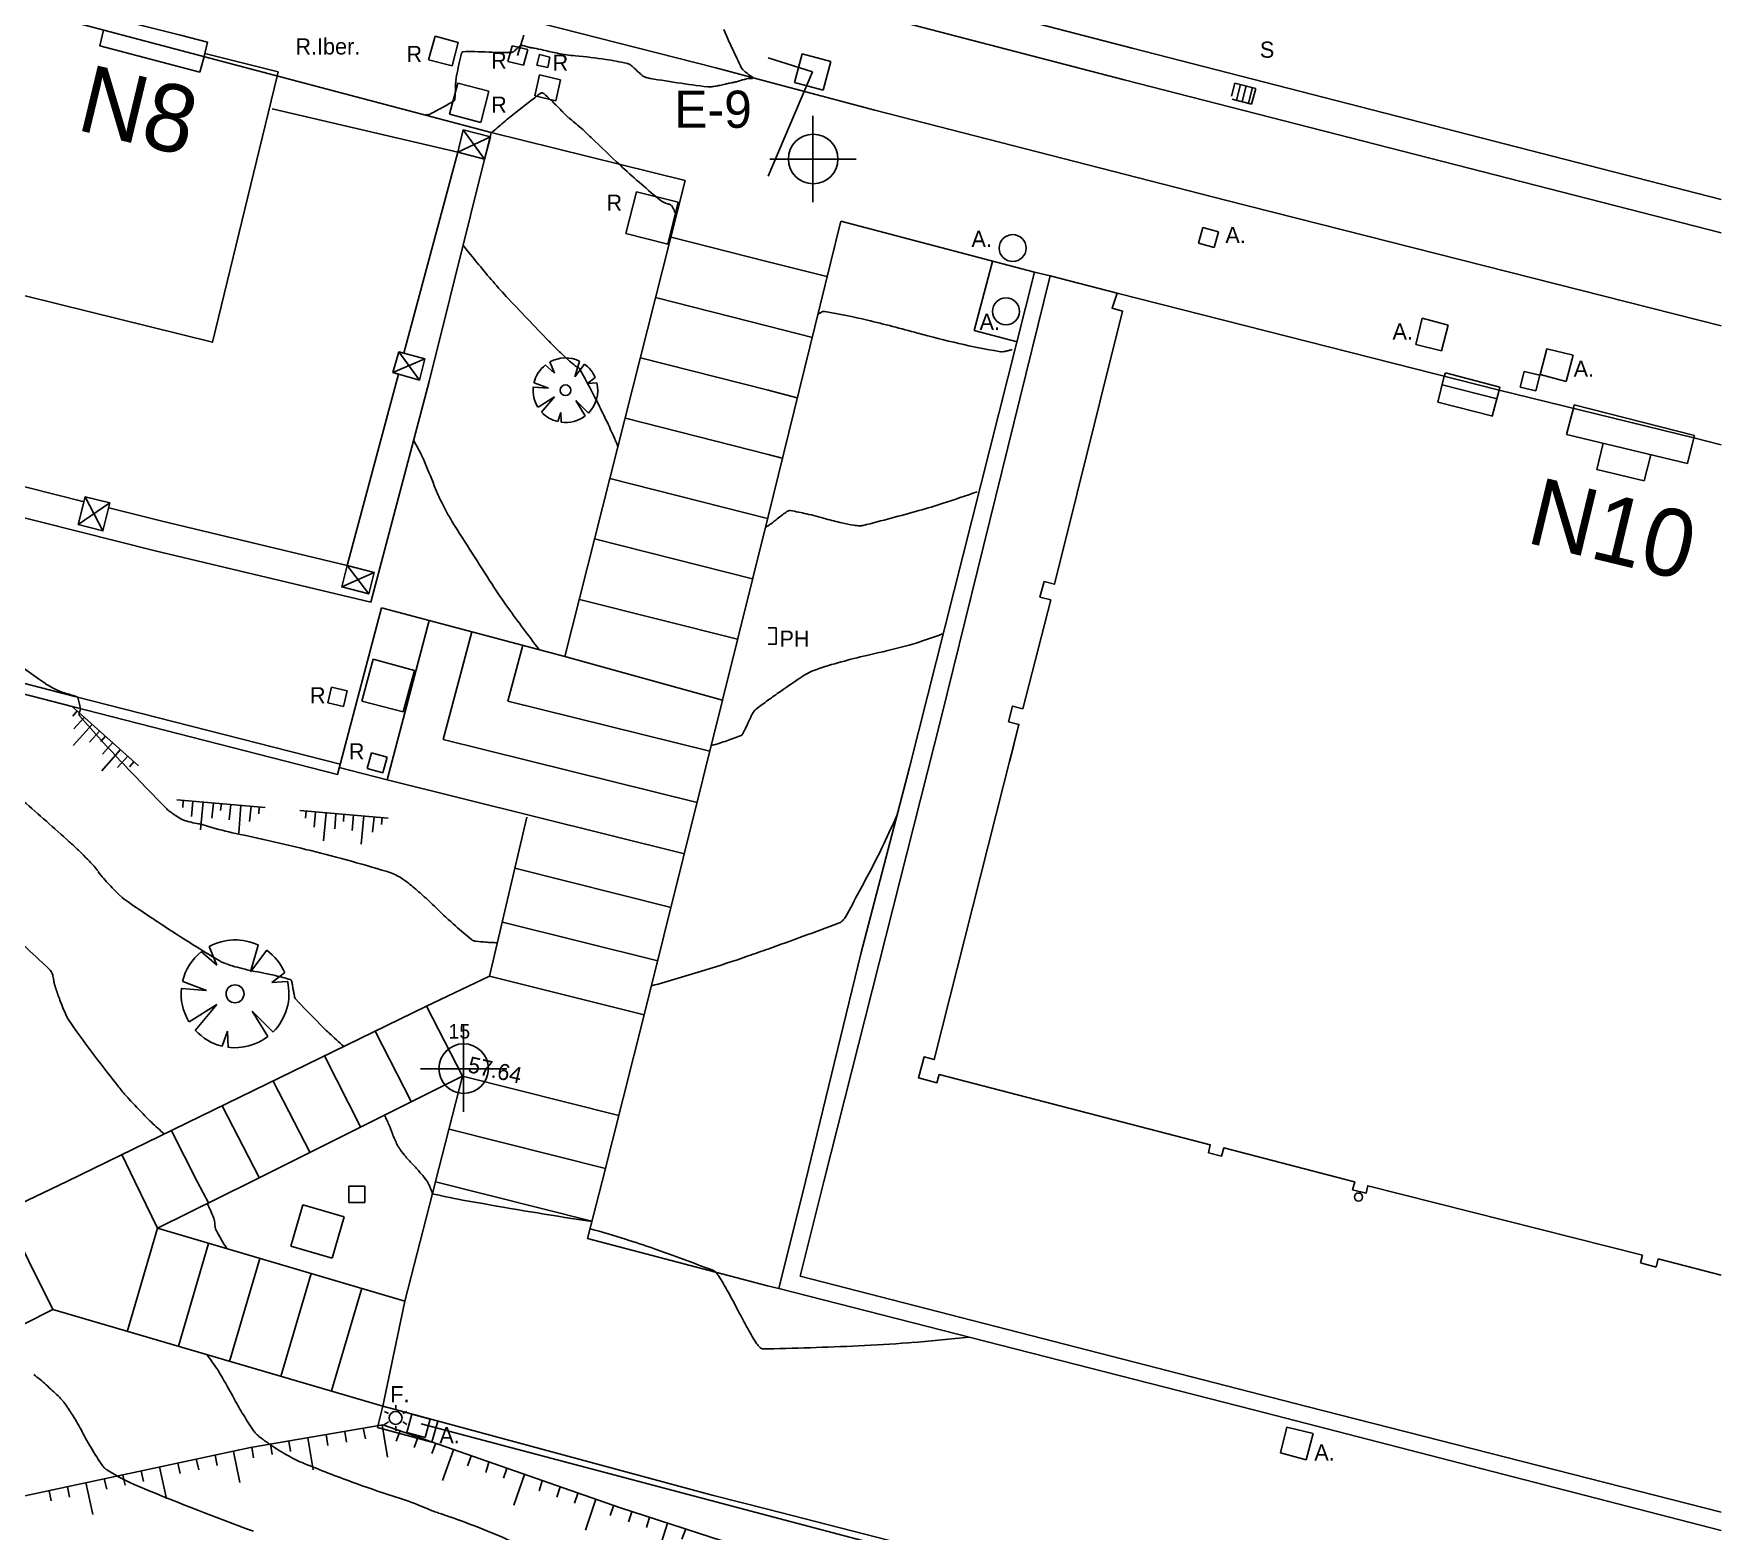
# Model space of a CAD drawing. Extents: x 0 to 560514, y 0 to 4788038.
# Drawn here: x 560386.31 to 560417.61, y 4787768.39 to 4787796.18 of the extents above; entities that cross this region are included whole.
import ezdxf

# ---------------------------------------------------------------- set-up
doc = ezdxf.new("R2010")
doc.units = 0
doc.layers.add('Nivel 7', color=7, linetype='Continuous')

msp = doc.modelspace()

# ---------------------------------------------------------------- linework, layer by layer
at = {"layer": 'Nivel 7'}
for p, q in [((560399.93, 4787797.66), (560406.68, 4787795.91)), ((560399.93, 4787797.04), (560406.53, 4787795.32)), ((560389.03, 4787796.15), (560387.67, 4787796.49)), ((560394.97, 4787796.56), (560398.96, 4787795.54)), ((560387.6, 4787796.24), (560387.53, 4787795.95)), ((560389.53, 4787796.02), (560389.03, 4787796.15)), ((560389.47, 4787795.75), (560389.53, 4787796.02)), ((560393.75, 4787796.13), (560393.63, 4787795.69)), ((560394.18, 4787796.01), (560393.75, 4787796.13)), ((560394.07, 4787795.58), (560394.18, 4787796.01)), ((560395.28, 4787795.77), (560395.4, 4787796.15)), ((560387.53, 4787795.95), (560389.39, 4787795.46)), ((560389.47, 4787795.75), (560389.39, 4787795.46)), ((560390.84, 4787795.47), (560389.48, 4787795.81)), ((560393.63, 4787795.69), (560394.07, 4787795.58)), ((560395.18, 4787795.95), (560395.1, 4787795.66)), ((560395.1, 4787795.66), (560395.39, 4787795.59)), ((560395.47, 4787795.88), (560395.18, 4787795.95)), ((560395.39, 4787795.59), (560395.47, 4787795.88)), ((560395.69, 4787795.79), (560395.64, 4787795.59)), ((560395.88, 4787795.74), (560395.69, 4787795.79)), ((560395.84, 4787795.55), (560395.88, 4787795.74)), ((560399.93, 4787795.73), (560400.75, 4787795.47)), ((560400.56, 4787795.8), (560400.42, 4787795.27)), ((560401.09, 4787795.66), (560400.56, 4787795.8)), ((560400.95, 4787795.13), (560401.09, 4787795.66)), ((560406.68, 4787795.91), (560417.608, 4787793.101)), ((560390.84, 4787795.47), (560390.82, 4787795.39)), ((560395.69, 4787795.41), (560395.6, 4787795.02)), ((560395.64, 4787795.59), (560395.84, 4787795.55)), ((560396.08, 4787795.32), (560395.69, 4787795.41)), ((560398.96, 4787795.54), (560399.93, 4787795.28)), ((560400.75, 4787795.47), (560399.93, 4787793.53)), ((560394.17, 4787795.26), (560394.02, 4787794.68)), ((560394.75, 4787795.11), (560394.17, 4787795.26)), ((560394.6, 4787794.53), (560394.75, 4787795.11)), ((560395.6, 4787795.02), (560395.99, 4787794.93)), ((560395.99, 4787794.93), (560396.08, 4787795.32)), ((560399.93, 4787795.28), (560401.91, 4787794.76)), ((560400.42, 4787795.27), (560400.95, 4787795.13)), ((560406.53, 4787795.32), (560417.608, 4787792.481)), ((560408.522, 4787795.018), (560408.585, 4787795.26)), ((560408.585, 4787795.26), (560408.972, 4787795.161)), ((560408.617, 4787794.943), (560408.691, 4787795.233)), ((560408.723, 4787794.915), (560408.798, 4787795.206)), ((560408.839, 4787794.885), (560408.914, 4787795.176)), ((560408.972, 4787795.161), (560408.897, 4787794.871)), ((560401.91, 4787794.76), (560408.41, 4787793.09)), ((560408.897, 4787794.871), (560408.539, 4787794.963)), ((560394.02, 4787794.68), (560394.6, 4787794.53)), ((560394.78, 4787794.26), (560394.27, 4787794.39)), ((560400.76, 4787793.05), (560400.76, 4787794.65)), ((560394.79, 4787794.34), (560398.39, 4787793.45)), ((560399.96, 4787793.85), (560401.56, 4787793.85)), ((560398.39, 4787793.45), (560396.16, 4787784.62)), ((560397.49, 4787793.24), (560397.29, 4787792.47)), ((560398.26, 4787793.05), (560397.49, 4787793.24)), ((560398.07, 4787792.27), (560398.26, 4787793.05)), ((560408.41, 4787793.09), (560417.608, 4787790.754)), ((560399.93, 4787787.22), (560401.28, 4787792.7)), ((560401.28, 4787792.7), (560404.87, 4787791.75)), ((560407.99, 4787792.58), (560407.91, 4787792.29)), ((560408.28, 4787792.5), (560407.99, 4787792.58)), ((560397.29, 4787792.47), (560398.07, 4787792.27)), ((560399.93, 4787791.94), (560398.13, 4787792.4)), ((560407.91, 4787792.29), (560408.2, 4787792.21)), ((560408.2, 4787792.21), (560408.28, 4787792.5)), ((560401.02, 4787791.67), (560399.93, 4787791.94)), ((560403.75, 4787790.67), (560404.09, 4787791.95)), ((560404.87, 4787791.75), (560402.55, 4787782.56)), ((560403.14, 4787783.48), (560405.16, 4787791.68)), ((560405.16, 4787791.68), (560404.87, 4787791.75)), ((560405.16, 4787791.68), (560406.4, 4787791.36)), ((560399.93, 4787790.75), (560397.84, 4787791.28)), ((560400.75, 4787790.54), (560399.93, 4787790.75)), ((560404.55, 4787790.46), (560403.75, 4787790.67)), ((560412.06, 4787790.9), (560411.94, 4787790.41)), ((560412.54, 4787790.77), (560412.06, 4787790.9)), ((560412.42, 4787790.29), (560412.54, 4787790.77)), ((560411.94, 4787790.41), (560412.42, 4787790.29)), ((560414.37, 4787790.33), (560414.25, 4787789.85)), ((560414.86, 4787790.21), (560414.37, 4787790.33)), ((560393.08, 4787790.27), (560393.56, 4787790.14)), ((560395.798, 4787790.028), (560395.966, 4787789.878)), ((560395.966, 4787789.878), (560395.882, 4787790.088)), ((560396.428, 4787790.1), (560396.344, 4787789.806)), ((560396.344, 4787789.806), (560396.524, 4787790.046)), ((560399.93, 4787789.56), (560397.56, 4787790.16)), ((560414.73, 4787789.72), (560414.86, 4787790.21)), ((560393.07, 4787789.86), (560392.12, 4787786.31)), ((560395.852, 4787789.596), (560395.588, 4787789.698)), ((560396.722, 4787789.794), (560396.578, 4787789.686)), ((560396.578, 4787789.686), (560396.752, 4787789.698)), ((560412.35, 4787789.34), (560412.47, 4787789.82)), ((560412.47, 4787789.82), (560412.49, 4787789.88)), ((560412.49, 4787789.88), (560413.5, 4787789.62)), ((560413.95, 4787789.91), (560413.88, 4787789.62)), ((560414.24, 4787789.84), (560413.95, 4787789.91)), ((560414.17, 4787789.55), (560414.24, 4787789.84)), ((560414.25, 4787789.85), (560414.73, 4787789.72)), ((560395.576, 4787789.62), (560395.852, 4787789.596)), ((560395.966, 4787789.44), (560395.66, 4787789.248)), ((560395.726, 4787789.152), (560395.966, 4787789.44)), ((560400.47, 4787789.42), (560399.93, 4787789.56)), ((560413.45, 4787789.4), (560412.43, 4787789.66)), ((560413.36, 4787789.08), (560413.49, 4787789.56)), ((560413.5, 4787789.62), (560413.49, 4787789.56)), ((560413.88, 4787789.62), (560414.17, 4787789.55)), ((560396.086, 4787789.146), (560396.026, 4787788.978)), ((560396.092, 4787788.966), (560396.086, 4787789.146)), ((560396.362, 4787789.368), (560396.536, 4787789.086)), ((560396.596, 4787789.134), (560396.362, 4787789.368)), ((560413.37, 4787789.08), (560412.35, 4787789.34)), ((560414.74, 4787788.74), (560414.87, 4787789.23)), ((560414.87, 4787789.23), (560414.88, 4787789.29)), ((560414.88, 4787789.29), (560417.11, 4787788.72)), ((560399.93, 4787788.37), (560397.28, 4787789.04)), ((560415.3, 4787788.09), (560415.42, 4787788.58)), ((560416.98, 4787788.2), (560417.1, 4787788.68)), ((560417.11, 4787788.72), (560417.1, 4787788.68)), ((560387.24, 4787787.49), (560384, 4787788.31)), ((560399.93, 4787788.37), (560400.19, 4787788.3)), ((560416.18, 4787787.88), (560416.3, 4787788.36)), ((560399.92, 4787787.18), (560396.99, 4787787.92)), ((560416.18, 4787787.88), (560415.3, 4787788.09)), ((560399.93, 4787787.22), (560399.08, 4787783.81)), ((560399.64, 4787786.06), (560396.71, 4787786.8)), ((560392.12, 4787786.31), (560392.62, 4787786.18)), ((560399.36, 4787784.94), (560396.43, 4787785.68)), ((560391.94, 4787782.43), (560392.76, 4787785.52)), ((560396.16, 4787784.62), (560392.76, 4787785.52)), ((560392.86, 4787782.33), (560393.64, 4787785.29)), ((560393.9, 4787783.08), (560394.43, 4787785.08)), ((560400.08, 4787785.15), (560399.93, 4787785.15)), ((560400.08, 4787784.85), (560400.08, 4787785.15)), ((560395.1, 4787783.79), (560395.38, 4787784.83)), ((560399.93, 4787784.85), (560400.08, 4787784.85)), ((560392.6, 4787784.57), (560392.39, 4787783.79)), ((560393.37, 4787784.36), (560392.6, 4787784.57)), ((560399.08, 4787783.81), (560396.16, 4787784.62)), ((560393.16, 4787783.59), (560393.37, 4787784.36)), ((560391.83, 4787784.05), (560391.76, 4787783.76)), ((560391.76, 4787783.76), (560392.05, 4787783.69)), ((560392.12, 4787783.98), (560391.83, 4787784.05)), ((560392.05, 4787783.69), (560392.12, 4787783.98)), ((560392.39, 4787783.79), (560393.16, 4787783.59)), ((560398.85, 4787782.86), (560395.1, 4787783.79)), ((560399.08, 4787783.81), (560397.63, 4787777.97)), ((560387.02, 4787783.69), (560388.25, 4787782.59)), ((560387.11, 4787783.61), (560387.03, 4787783.51)), ((560387.24, 4787783.49), (560387.05, 4787783.28)), ((560400.96, 4787774.88), (560403.14, 4787783.48)), ((560387.39, 4787783.36), (560387.04, 4787782.97)), ((560387.34, 4787783.03), (560387.53, 4787783.24)), ((560387.64, 4787783.14), (560387.55, 4787783.04)), ((560404.58, 4787783.36), (560404.41, 4787782.68)), ((560387.91, 4787782.89), (560387.57, 4787782.5)), ((560387.77, 4787783.02), (560387.58, 4787782.81)), ((560392.57, 4787782.83), (560392.49, 4787782.54)), ((560392.86, 4787782.75), (560392.57, 4787782.83)), ((560398.61, 4787781.91), (560393.9, 4787783.08)), ((560387.86, 4787782.56), (560388.05, 4787782.77)), ((560388.17, 4787782.67), (560388.08, 4787782.57)), ((560392.86, 4787782.33), (560391.97, 4787782.56)), ((560392.49, 4787782.54), (560392.78, 4787782.46)), ((560392.78, 4787782.46), (560392.86, 4787782.75)), ((560402.55, 4787782.56), (560401.65, 4787779.1)), ((560392.86, 4787782.33), (560398.38, 4787780.96)), ((560388.96, 4787781.96), (560390.6, 4787781.82)), ((560389.08, 4787781.95), (560389.07, 4787781.82)), ((560389.26, 4787781.93), (560389.23, 4787781.65)), ((560389.45, 4787781.92), (560389.4, 4787781.4)), ((560389.61, 4787781.62), (560389.64, 4787781.9)), ((560389.79, 4787781.89), (560389.77, 4787781.76)), ((560389.96, 4787781.87), (560389.93, 4787781.59)), ((560390.15, 4787781.86), (560390.11, 4787781.34)), ((560390.31, 4787781.56), (560390.34, 4787781.84)), ((560390.49, 4787781.83), (560390.48, 4787781.7)), ((560391.24, 4787781.76), (560392.88, 4787781.62)), ((560391.36, 4787781.75), (560391.35, 4787781.62)), ((560391.53, 4787781.74), (560391.51, 4787781.45)), ((560391.73, 4787781.72), (560391.68, 4787781.2)), ((560391.89, 4787781.42), (560391.91, 4787781.7)), ((560392.06, 4787781.69), (560392.05, 4787781.56)), ((560392.24, 4787781.68), (560392.21, 4787781.39)), ((560392.43, 4787781.66), (560392.38, 4787781.14)), ((560392.59, 4787781.36), (560392.62, 4787781.64)), ((560392.77, 4787781.63), (560392.76, 4787781.5)), ((560395.45, 4787781.64), (560394.76, 4787778.69)), ((560395.23, 4787780.69), (560398.13, 4787779.96)), ((560395, 4787779.69), (560397.88, 4787778.97)), ((560389.42, 4787779.14), (560389.7, 4787778.89)), ((560389.7, 4787778.89), (560389.56, 4787779.24)), ((560390.47, 4787779.26), (560390.33, 4787778.77)), ((560390.33, 4787778.77), (560390.63, 4787779.17)), ((560401.65, 4787779.1), (560400.62, 4787774.88)), ((560390.96, 4787778.75), (560390.72, 4787778.57)), ((560389.05, 4787778.46), (560389.51, 4787778.42)), ((560389.51, 4787778.42), (560389.07, 4787778.59)), ((560390.72, 4787778.57), (560391.01, 4787778.59)), ((560394.76, 4787778.69), (560393.59, 4787778.13)), ((560394.76, 4787778.69), (560397.63, 4787777.97)), ((560393.59, 4787778.13), (560386.92, 4787774.88)), ((560389.7, 4787778.16), (560389.19, 4787777.84)), ((560389.3, 4787777.68), (560389.7, 4787778.16)), ((560393.59, 4787778.13), (560394.26, 4787776.83)), ((560390.36, 4787778.04), (560390.65, 4787777.57)), ((560390.75, 4787777.65), (560390.36, 4787778.04)), ((560397.63, 4787777.97), (560396.85, 4787774.88)), ((560389.9, 4787777.67), (560389.8, 4787777.39)), ((560389.91, 4787777.37), (560389.9, 4787777.67)), ((560392.64, 4787777.67), (560393.31, 4787776.36)), ((560394.28, 4787776.17), (560394.28, 4787777.77)), ((560391.7, 4787777.21), (560392.37, 4787775.89)), ((560393.48, 4787776.97), (560395.08, 4787776.97)), ((560402.97, 4787777.15), (560402.97, 4787777.15)), ((560394.26, 4787776.83), (560390.35, 4787774.88)), ((560390.75, 4787776.74), (560391.43, 4787775.42)), ((560393.76, 4787774.88), (560394.26, 4787776.83)), ((560394.26, 4787776.83), (560397.16, 4787776.1)), ((560389.8, 4787776.28), (560390.49, 4787774.95)), ((560388.86, 4787775.82), (560389.34, 4787774.88)), ((560394.01, 4787775.85), (560396.91, 4787775.12)), ((560388.18, 4787774.88), (560387.94, 4787775.38)), ((560386.92, 4787774.88), (560385.76, 4787774.32)), ((560388.6, 4787774.01), (560388.18, 4787774.88)), ((560390.35, 4787774.88), (560388.6, 4787774.01)), ((560389.34, 4787774.88), (560389.55, 4787774.48)), ((560392.45, 4787774.79), (560392.15, 4787774.79)), ((560392.15, 4787774.79), (560392.15, 4787774.49)), ((560392.45, 4787774.49), (560392.45, 4787774.79)), ((560393.19, 4787772.66), (560393.76, 4787774.87)), ((560393.76, 4787774.87), (560393.76, 4787774.88)), ((560393.76, 4787774.87), (560396.66, 4787774.14)), ((560396.85, 4787774.88), (560396.58, 4787773.82)), ((560400.62, 4787774.88), (560400.13, 4787772.89)), ((560400.52, 4787773.12), (560400.96, 4787774.88)), ((560391.299, 4787774.446), (560391.074, 4787773.679)), ((560392.066, 4787774.221), (560391.299, 4787774.446)), ((560392.15, 4787774.49), (560392.45, 4787774.49)), ((560386.66, 4787772.5), (560385.76, 4787774.32)), ((560391.841, 4787773.454), (560392.066, 4787774.221)), ((560388.6, 4787774.01), (560388.04, 4787772.09)), ((560388.6, 4787774.01), (560393.19, 4787772.66)), ((560396.58, 4787773.82), (560399.92, 4787772.94)), ((560389.55, 4787773.73), (560388.99, 4787771.82)), ((560390.5, 4787773.45), (560389.94, 4787771.54)), ((560391.074, 4787773.679), (560391.841, 4787773.454)), ((560416.11, 4787773.37), (560416.15, 4787773.51)), ((560416.4, 4787773.29), (560416.44, 4787773.44)), ((560416.44, 4787773.44), (560417.608, 4787773.141)), ((560391.45, 4787773.17), (560390.89, 4787771.26)), ((560409.92, 4787770.7), (560400.52, 4787773.12)), ((560416.11, 4787773.37), (560416.4, 4787773.29)), ((560392.39, 4787772.9), (560391.83, 4787770.99)), ((560399.92, 4787772.94), (560400.13, 4787772.89)), ((560400.13, 4787772.89), (560408.93, 4787770.64)), ((560386.66, 4787772.5), (560375.03, 4787766.67)), ((560386.66, 4787772.5), (560392.78, 4787770.71)), ((560393.19, 4787772.66), (560392.78, 4787770.71)), ((560392.68, 4787770.31), (560392.78, 4787770.71)), ((560392.78, 4787770.71), (560398.89, 4787769.06)), ((560392.89, 4787770.57), (560392.81, 4787770.61)), ((560393.02, 4787770.73), (560393.02, 4787770.64)), ((560393.15, 4787770.57), (560393.23, 4787770.61)), ((560408.93, 4787770.64), (560417.608, 4787768.401)), ((560417.608, 4787768.743), (560409.92, 4787770.7)), ((560390.33, 4787769.94), (560392.78, 4787770.36)), ((560392.42, 4787770.3), (560392.46, 4787770.1)), ((560393.69, 4787770.04), (560392.68, 4787770.31)), ((560392.77, 4787770.36), (560392.87, 4787769.76)), ((560392.78, 4787770.36), (560397.17, 4787768.83)), ((560392.89, 4787770.42), (560392.81, 4787770.37)), ((560393.02, 4787770.34), (560393.02, 4787770.25)), ((560393.15, 4787770.42), (560393.23, 4787770.37)), ((560393.32, 4787770.56), (560393.23, 4787770.22)), ((560393.66, 4787770.47), (560393.32, 4787770.56)), ((560393.49, 4787770.38), (560399.92, 4787768.68)), ((560393.57, 4787770.13), (560393.66, 4787770.47)), ((560393.69, 4787770.04), (560393.8, 4787770.43)), ((560409.55, 4787770.32), (560409.43, 4787769.84)), ((560410.04, 4787770.2), (560409.55, 4787770.32)), ((560390.7, 4787770.01), (560390.73, 4787769.81)), ((560391.04, 4787770.06), (560391.07, 4787769.87)), ((560391.39, 4787770.12), (560391.49, 4787769.53)), ((560391.73, 4787770.18), (560391.76, 4787769.98)), ((560392.08, 4787770.24), (560392.11, 4787770.04)), ((560393.1, 4787770.24), (560393.03, 4787770.06)), ((560393.23, 4787770.22), (560393.57, 4787770.13)), ((560393.43, 4787770.13), (560393.36, 4787769.94)), ((560393.76, 4787770.01), (560393.69, 4787769.83)), ((560409.91, 4787769.71), (560410.04, 4787770.2)), ((560385.24, 4787768.85), (560390.33, 4787769.94)), ((560389.32, 4787769.73), (560389.37, 4787769.53)), ((560389.67, 4787769.8), (560389.71, 4787769.61)), ((560390.01, 4787769.87), (560390.13, 4787769.29)), ((560390.35, 4787769.95), (560390.38, 4787769.75)), ((560394.09, 4787769.9), (560393.89, 4787769.33)), ((560394.42, 4787769.78), (560394.35, 4787769.6)), ((560394.75, 4787769.67), (560394.69, 4787769.48)), ((560409.43, 4787769.84), (560409.91, 4787769.71)), ((560387.61, 4787769.36), (560387.66, 4787769.17)), ((560387.96, 4787769.43), (560388, 4787769.24)), ((560388.3, 4787769.51), (560388.34, 4787769.31)), ((560388.64, 4787769.58), (560388.77, 4787768.99)), ((560388.98, 4787769.65), (560389.02, 4787769.46)), ((560395.08, 4787769.55), (560395.02, 4787769.37)), ((560395.41, 4787769.44), (560395.21, 4787768.87)), ((560386.59, 4787769.14), (560386.63, 4787768.95)), ((560386.93, 4787769.21), (560386.97, 4787769.02)), ((560387.27, 4787769.29), (560387.4, 4787768.7)), ((560395.74, 4787769.32), (560395.68, 4787769.14)), ((560396.07, 4787769.21), (560396.01, 4787769.02)), ((560396.4, 4787769.09), (560396.34, 4787768.91)), ((560398.89, 4787769.06), (560399.92, 4787768.8)), ((560396.73, 4787768.98), (560396.54, 4787768.41)), ((560397.06, 4787768.86), (560397, 4787768.68)), ((560397.17, 4787768.83), (560399.82, 4787767.97)), ((560397.4, 4787768.75), (560397.34, 4787768.56)), ((560397.73, 4787768.65), (560397.67, 4787768.46)), ((560398.06, 4787768.54), (560397.88, 4787767.97)), ((560398.4, 4787768.43), (560398.33, 4787768.24)), ((560399.92, 4787768.68), (560411.95, 4787765.51))]:
    msp.add_line(p, q, dxfattribs=at)
msp.add_lwpolyline([(560394.79, 4787794.34), (560393.64, 4787789.72), (560392.56, 4787785.63), (560388.56, 4787786.58), (560377.25, 4787789.43), (560365.1, 4787792.46), (560351.6, 4787795.9), (560339.97, 4787798.88), (560342.25, 4787807.69), (560349.45, 4787805.98), (560355.94, 4787804.33), (560355.92, 4787804.23), (560366.93, 4787801.54), (560372.01, 4787800.24), (560373.41, 4787799.89), (560376.93, 4787798.93), (560384.35, 4787797.11)], close=True, dxfattribs=at)
for points in [[(560384.35, 4787797.11), (560384.19, 4787796.47), (560384.53, 4787796.39), (560383.64, 4787792.8), (560383.15, 4787792.92), (560382.99, 4787792.29), (560383.78, 4787792.09), (560383.4, 4787790.55), (560385.25, 4787790.09), (560385.59, 4787791.45), (560389.62, 4787790.45), (560390.82, 4787795.39)], [(560391.94, 4787782.43), (560387.02, 4787783.69), (560373.87, 4787787.09), (560365.43, 4787789.28), (560349.29, 4787793.25), (560339.52, 4787795.71)], [(560391.99, 4787782.62), (560387.07, 4787783.88), (560373.92, 4787787.29), (560365.48, 4787789.47), (560349.33, 4787793.45), (560339.55, 4787795.91)], [(560390.73, 4787794.78), (560394.17, 4787793.98), (560393.17, 4787790.25)], [(560394.17, 4787793.98), (560394.27, 4787794.39), (560394.67, 4787793.85), (560394.78, 4787794.26), (560394.17, 4787793.98), (560394.67, 4787793.85)], [(560417.608, 4787788.546), (560417.1, 4787788.68), (560413.49, 4787789.56), (560406.4, 4787791.36), (560406.31, 4787791.08), (560406.5, 4787791.03), (560405.24, 4787785.96), (560405.05, 4787786.01), (560404.97, 4787785.72), (560405.17, 4787785.67), (560404.65, 4787783.65), (560404.46, 4787783.7), (560404.39, 4787783.41), (560404.58, 4787783.36), (560404.58, 4787783.36), (560403.01, 4787777.14), (560402.82, 4787777.19), (560402.72, 4787776.8), (560403.06, 4787776.71), (560403.1, 4787776.86), (560408.13, 4787775.56), (560408.1, 4787775.41), (560408.34, 4787775.35), (560408.38, 4787775.5), (560410.78, 4787774.88)], [(560392.97, 4787789.89), (560393.08, 4787790.27), (560393.46, 4787789.75), (560393.56, 4787790.14), (560392.97, 4787789.89), (560393.46, 4787789.75)], [(560416.98, 4787788.2), (560416.98, 4787788.2), (560414.74, 4787788.74)], [(560387.26, 4787787.58), (560387.13, 4787787.07), (560387.72, 4787787.47), (560387.59, 4787786.95), (560387.13, 4787787.07)], [(560387.59, 4787786.95), (560387.26, 4787787.58), (560387.72, 4787787.47)], [(560392.12, 4787786.31), (560388.69, 4787787.13), (560387.7, 4787787.38)], [(560392.02, 4787785.91), (560392.12, 4787786.31), (560392.52, 4787785.78), (560392.62, 4787786.18), (560392.02, 4787785.91), (560392.52, 4787785.78)], [(560410.78, 4787774.88), (560410.81, 4787774.87), (560410.77, 4787774.72), (560411.02, 4787774.66), (560411.05, 4787774.8), (560416.15, 4787773.51)], [(560399.92, 4787768.8), (560410.22, 4787766.15), (560417.608, 4787764.296)]]:
    msp.add_lwpolyline(points, dxfattribs=at)
for centre, radius in [((560400.764, 4787793.851), 0.46), ((560404.466, 4787792.197), 0.25), ((560404.34, 4787791.023), 0.25), ((560396.17, 4787789.56), 0.1), ((560390.04, 4787778.36), 0.167), ((560394.281, 4787776.973), 0.46), ((560410.879, 4787774.589), 0.075)]:
    msp.add_circle(centre, radius, dxfattribs=at)
for centre, radius, start, end in [((560395.695, 4787795.489), 0.589, 127.584, 131.5006), ((560395.349, 4787795.939), 0.0215, 106.9591, 127.5836), ((560395.348, 4787795.943), 0.017, 80.1412, 106.9581), ((560395.216, 4787795.187), 0.784, 76.2267, 80.1433), ((560407.377, 4787799.689), 8.954, 202.5458, 205.0154), ((560397.946, 4787794.836), 3.832, 165.2402, 168.4202), ((560394.285, 4787795.8), 0.0463, 136.0033, 165.2414), ((560394.272, 4787795.813), 0.0284, 92.6737, 136.0024), ((560394.412, 4787792.806), 3.039, 88.5838, 92.6734), ((560394.257, 4787786.521), 9.326, 86.9806, 88.5838), ((560395.073, 4787801.982), 6.157, 266.9808, 268.9538), ((560395.019, 4787799.068), 3.242, 268.9536, 272.6722), ((560395.168, 4787795.882), 0.0536, 272.6737, 301.9193), ((560395.095, 4787795.999), 0.192, 301.9181, 307.5839), ((560394.941, 4787796.2), 0.445, 307.582, 311.3007), ((560394.406, 4787796.808), 1.254, 311.3028, 313.3776), ((560396.322, 4787794.781), 1.535, 131.5016, 133.3774), ((560394.992, 4787794.273), 1.726, 73.4735, 76.2267), ((560395.596, 4787796.307), 0.396, 253.4735, 259.2221), ((560395.685, 4787796.774), 0.871, 259.2236, 260.6445), ((560395.064, 4787793.008), 2.946, 79.8694, 80.642), ((560395.036, 4787792.848), 3.108, 76.5074, 79.8702), ((560397.341, 4787802.455), 6.771, 256.5074, 258.7854), ((560396.628, 4787798.859), 3.106, 258.7853, 264.9511), ((560395.558, 4787786.753), 9.048, 81.3397, 84.9511), ((560395.949, 4787789.322), 6.449, 77.8665, 81.3397), ((560421.032, 4787806.06), 24.022, 205.0154, 205.981), ((560395.807, 4787795.122), 1.681, 171.3431, 173.0739), ((560394.581, 4787795.308), 0.441, 168.6738, 171.3413), ((560441.339, 4787785.944), 48.127, 168.4201, 168.6754), ((560397.27, 4787795.465), 0.165, 56.0399, 77.8664), ((560397.049, 4787795.136), 0.562, 51.9991, 56.0399), ((560396.926, 4787794.98), 0.761, 48.5262, 51.9992), ((560396.211, 4787794.171), 1.84, 45.8845, 48.5257), ((560398.831, 4787796.872), 1.923, 225.8854, 228.4696), ((560398.064, 4787796.007), 0.767, 228.4679, 231.9971), ((560397.908, 4787795.806), 0.512, 231.9982, 236.3159), ((560397.697, 4787795.49), 0.132, 236.3164, 259.559), ((560400.489, 4787810.643), 15.54, 259.5585, 261.6852), ((560400.356, 4787792.146), 3.297, 104.5323, 107.2483), ((560399.504, 4787795.57), 0.0744, 205.9802, 223.3927), ((560399.644, 4787795.702), 0.267, 223.3958, 228.4306), ((560402.812, 4787799.274), 5.041, 228.4285, 229.5861), ((560399.588, 4787795.111), 0.234, 81.1355, 104.5323), ((560399.833, 4787795.775), 0.446, 229.586, 242.8686), ((560399.626, 4787795.358), 0.0162, 261.1353, 1.8104), ((560399.619, 4787795.357), 0.0231, 1.8094, 62.8672), ((560392.834, 4787795.115), 1.292, 353.0729, 357.0403), ((560390.816, 4787795.219), 3.313, 357.0406, 359.5466), ((560394.973, 4787795.187), 0.845, 174.5817, 179.546), ((560396.336, 4787795.057), 2.213, 173.074, 174.5825), ((560407.589, 4787779.151), 19.863, 126.7007, 128.3957), ((560395.731, 4787795.059), 0.0221, 74.1123, 126.7022), ((560395.716, 4787795.005), 0.0783, 50.0268, 74.1095), ((560394.057, 4787793.026), 2.66, 45.9268, 50.0282), ((560401.867, 4787820.068), 25.065, 261.6851, 262.9935), ((560398.84, 4787795.44), 0.252, 262.9935, 276.0814), ((560398.729, 4787796.477), 1.295, 276.0815, 279.5204), ((560398.662, 4787796.877), 1.7, 279.5204, 282.5218), ((560397.91, 4787800.263), 5.169, 282.5221, 283.6767), ((560399.575, 4787793.422), 1.872, 101.7571, 103.676), ((560399.483, 4787793.862), 1.423, 99.554, 101.7571), ((560398.958, 4787796.982), 1.741, 279.5545, 281.5456), ((560399.157, 4787796.009), 0.748, 281.5453, 287.2478), ((560388.113, 4787805.37), 12.039, 297.3305, 298.5865), ((560390.593, 4787800.818), 6.855, 298.5864, 300.7656), ((560394.085, 4787794.952), 0.0286, 300.7656, 335.0227), ((560394.054, 4787794.967), 0.0629, 335.0225, 353.0724), ((560401.393, 4787786.97), 9.887, 128.3956, 130.1358), ((560390.56, 4787789.414), 7.688, 43.6315, 45.9267), ((560397.226, 4787795.769), 1.523, 223.6315, 228.7904), ((560393.688, 4787794.605), 0.126, 151.734, 153.4508), ((560393.672, 4787794.613), 0.108, 149.8605, 151.7175), ((560393.789, 4787794.546), 0.242, 148.2942, 149.8725), ((560393.584, 4787794.672), 0.00197, 130.7328, 148.3128), ((560393.584, 4787794.672), 0.00149, 90.1798, 130.7246), ((560393.584, 4787794.528), 0.146, 86.1467, 90.162), ((560393.567, 4787794.27), 0.404, 84.5685, 86.1542), ((560393.631, 4787794.92), 0.248, 264.0657, 266.6469), ((560393.62, 4787794.724), 0.0522, 266.649, 270.1657), ((560393.619, 4787794.996), 0.325, 270.1629, 271.5723), ((560393.627, 4787794.701), 0.0291, 271.576, 297.3317), ((560401.568, 4787786.762), 10.159, 130.1358, 131.8526), ((560397.893, 4787796.531), 2.535, 228.7901, 230.9836), ((560393.629, 4787791.268), 4.238, 49.2878, 50.9839), ((560392.992, 4787790.528), 5.215, 45.495, 49.2874), ((560413.672, 4787811.568), 24.286, 225.4952, 227.2523), ((560409.792, 4787807.371), 18.57, 227.2523, 230.1311), ((560398.237, 4787793.536), 0.545, 230.1311, 246.9898), ((560398.9, 4787795.097), 2.241, 246.9891, 247.607), ((560398.081, 4787793.108), 0.0899, 247.6077, 250.6928), ((560398.208, 4787793.471), 0.474, 250.6934, 253.7333), ((560397.847, 4787792.236), 0.812, 71.4104, 73.7335), ((560398.003, 4787792.7), 0.322, 67.6072, 71.4081), ((560398.11, 4787792.959), 0.0419, 57.0642, 67.6118), ((560398.128, 4787792.987), 0.00963, 28.356, 57.0601), ((560394.273, 4787790.906), 4.39, 27.0264, 28.3568), ((560397.021, 4787792.308), 1.305, 24.9226, 27.0273), ((560396.429, 4787792.033), 1.958, 23.2033, 24.9216), ((560415.365, 4787808.986), 26.927, 218.4579, 220.1747), ((560400.405, 4787796.355), 7.347, 220.1747, 223.4617), ((560717.101, 4788096.487), 443.668, 223.46174, 223.6098), ((560401.309, 4787790.383), 0.739, 127.4043, 129.1211), ((560401.18, 4787790.552), 0.527, 125.3686, 127.4027), ((560401.339, 4787790.329), 0.801, 123.9687, 125.3697), ((560401.422, 4787790.206), 0.948, 122.6818, 123.9689), ((560400.966, 4787790.916), 0.105, 80.4845, 122.6806), ((560399.013, 4787779.266), 11.917, 76.6189, 80.4851), ((560395.674, 4787765.23), 26.345, 74.528, 76.619), ((560397.53, 4787792.059), 2.303, 223.6099, 225.6654), ((560406.777, 4787801.523), 15.535, 225.6654, 226.1922), ((560407.428, 4787807.693), 17.714, 254.528, 257.078), ((560406.337, 4787802.94), 12.838, 257.0781, 260.4841), ((560396.17, 4787789.56), 0.6, 128.3767, 166.9416), ((560396.17, 4787789.56), 0.6, 64.3641, 118.7275), ((560411.653, 4787806.606), 22.579, 226.192, 226.6291), ((560399.686, 4787793.939), 5.153, 226.6292, 229.6274), ((560396.447, 4787790.129), 0.153, 229.6272, 247.1109), ((560396.17, 4787789.56), 0.6, 22.8429, 54.0203), ((560404.263, 4787790.563), 0.289, 260.4841, 283.351), ((560403.995, 4787791.69), 1.447, 283.3518, 284.52), ((560403.856, 4787792.227), 2.001, 284.5183, 285.5116), ((560404.225, 4787790.899), 0.623, 285.5133, 287.9551), ((560404.029, 4787791.502), 1.258, 287.9534, 289.6717), ((560396.639, 4787790.585), 0.647, 247.1161, 247.6128), ((560396.399, 4787790.002), 0.0165, 247.6165, 250.7316), ((560396.43, 4787790.09), 0.11, 250.7233, 254.109), ((560396.347, 4787789.806), 0.185, 71.4072, 73.4198), ((560396.403, 4787789.973), 0.00938, 67.5976, 71.3982), ((560396.086, 4787789.203), 0.842, 67.2036, 67.6045), ((560396.396, 4787789.942), 0.0415, 28.3582, 67.2089), ((560366.459, 4787773.783), 34.061, 27.0267, 28.3571), ((560396.17, 4787789.56), 0.6, 315.0062, 13.5251), ((560396.17, 4787789.56), 0.6, 174.0733, 211.3117), ((560396.17, 4787789.56), 0.6, 222.5192, 256.1039), ((560396.17, 4787789.56), 0.6, 262.5205, 307.4838), ((560387.887, 4787784.714), 10.005, 24.922, 27.0268), ((560383.348, 4787782.605), 15.01, 23.2035, 24.9219), ((560384.531, 4787783.74), 10.088, 27.3926, 28.9936), ((560392.133, 4787787.679), 1.526, 23.2744, 27.3922), ((560380.575, 4787782.707), 14.108, 21.1042, 23.2747), ((560396.601, 4787788.892), 3.071, 201.104, 205.7574), ((560399.405, 4787790.246), 6.185, 205.7575, 207.3915), ((560396.327, 4787808.598), 22.217, 287.9542, 289.6726), ((560402.113, 4787791.648), 9.234, 207.3915, 208.7288), ((560395.459, 4787788.001), 1.646, 208.7288, 212.3459), ((560402.617, 4787784.051), 4.012, 127.1373, 128.8983), ((560401.102, 4787786.051), 1.503, 123.281, 127.1373), ((560400.366, 4787787.173), 0.161, 111.4883, 123.2802), ((560400.333, 4787787.257), 0.071, 80.4851, 111.4891), ((560399.604, 4787782.91), 4.478, 76.6287, 80.485), ((560398.308, 4787777.457), 10.084, 74.5221, 76.6287), ((560386.189, 4787846.909), 61.834, 284.51909, 285.51237), ((560399.783, 4787797.93), 11.003, 285.5124, 287.9543), ((560638.572, 4787941.964), 289.411, 212.3459, 212.61863), ((560398.06, 4787789.947), 3.45, 301.6787, 303.2798), ((560398.06, 4787789.947), 3.45, 301.6789, 302.7703), ((560399.667, 4787787.498), 0.522, 303.2798, 307.3976), ((560396.628, 4787791.474), 5.526, 307.3976, 308.8982), ((560402.827, 4787793.776), 6.85, 254.522, 257.078), ((560402.152, 4787790.835), 3.832, 257.0782, 260.4843), ((560401.668, 4787787.948), 0.905, 260.4838, 267.4964), ((560401.638, 4787787.256), 0.212, 267.4972, 284.5196), ((560402.777, 4787791.059), 9.461, 212.6187, 215.7812), ((560437.798, 4787858.414), 90.272, 233.7757, 235.39165), ((560421.095, 4787804.26), 32.04, 215.781, 217.4994), ((560397.375, 4787800.723), 16.718, 288.6425, 290.2436), ((560396.197, 4787809.331), 25.309, 282.6919, 284.5247), ((560401.911, 4787787.278), 2.528, 284.5246, 288.6423), ((560401.142, 4787783.405), 1.023, 108.6413, 117.5985), ((560403.893, 4787775.25), 9.63, 105.7244, 108.6415), ((560403.789, 4787775.619), 9.246, 102.692, 105.7244), ((560387.263, 4787785.182), 1.297, 235.3916, 248.9044), ((560412.285, 4787766.646), 21.149, 123.6329, 124.9897), ((560401.164, 4787783.364), 1.07, 117.5984, 123.6327), ((560389.421, 4787790.776), 7.292, 248.9049, 249.46), ((560386.96, 4787784.207), 0.278, 249.4579, 252.3026), ((560387.234, 4787785.065), 1.178, 252.304, 255.546), ((560386.246, 4787781.234), 2.778, 73.4349, 75.5463), ((560386.734, 4787782.875), 1.066, 69.461, 73.4353), ((560387.1, 4787783.852), 0.0234, 42.3614, 69.4597), ((560387.103, 4787783.854), 0.0196, 16.3852, 42.3629), ((560384.441, 4787783.071), 2.794, 14.2292, 16.3846), ((560382.47, 4787782.572), 4.827, 12.9493, 14.229), ((560408.877, 4787771.516), 15.205, 126.0589, 127.0682), ((560408.877, 4787771.514), 15.207, 124.9895, 126.0587), ((560387.216, 4787783.555), 0.0673, 165.6881, 220.8744), ((560387.981, 4787783.36), 0.857, 164.6311, 165.6853), ((560387.212, 4787783.571), 0.0595, 160.6372, 164.6383), ((560387.816, 4787783.359), 0.699, 158.8204, 160.6327), ((560386.745, 4787783.774), 0.449, 338.8184, 341.0806), ((560405.663, 4787799.52), 24.464, 220.8741, 223.6574), ((560386.986, 4787783.691), 0.195, 341.0846, 344.6366), ((560387.094, 4787783.662), 0.0825, 344.6312, 350.0849), ((560387.16, 4787783.65), 0.0153, 350.0877, 12.949), ((560401.821, 4787782.403), 2.469, 153.7638, 156.3896), ((560400.742, 4787782.935), 1.267, 150.3861, 153.7634), ((560400.128, 4787783.284), 0.56, 145.3057, 150.387), ((560399.832, 4787783.489), 0.199, 127.067, 145.3041), ((560395.14, 4787794.544), 12.171, 289.2874, 290.6265), ((560399.416, 4787783.185), 0.0345, 290.6277, 315.9803), ((560399.366, 4787783.233), 0.104, 315.98, 330.3882), ((560398.168, 4787783.914), 1.482, 330.387, 334.1963), ((560396.314, 4787784.81), 3.541, 334.1972, 336.3899), ((560397.41, 4787788.256), 5.488, 285.4729, 287.1913), ((560397.942, 4787786.537), 3.689, 287.1916, 289.2876), ((560462.299, 4787853.561), 102.746, 223.6574, 224.30919), ((560301.853, 4787685.879), 127.777, 48.23301, 48.74339), ((560389.085, 4787782.092), 0.432, 224.3095, 234.379), ((560391.19, 4787785.03), 4.046, 234.3786, 235.5291), ((560390.218, 4787783.615), 2.33, 235.5296, 237.0459), ((560390.743, 4787784.424), 3.294, 237.0451, 238.964), ((560389.195, 4787781.851), 0.291, 238.9643, 245.4269), ((560389.175, 4787781.808), 0.244, 245.427, 253.2059), ((560389.626, 4787783.301), 1.803, 253.2062, 256.0649), ((560383.775, 4787789.864), 20.271, 334.5099, 336.2267), ((560389.618, 4787783.27), 1.771, 256.0647, 260.6306), ((560389.169, 4787780.552), 0.983, 74.5028, 80.6308), ((560389.113, 4787780.348), 1.196, 72.5803, 74.5019), ((560391.004, 4787786.377), 5.124, 252.5815, 253.5097), ((560391.42, 4787787.782), 6.589, 253.5091, 258.0221), ((560381.08, 4787739.04), 43.238, 76.2609, 78.0222), ((560383.425, 4787777.218), 5.315, 45.7304, 48.233), ((560377.384, 4787771.021), 13.97, 44.9965, 45.7303), ((560384.098, 4787751.387), 30.527, 73.3201, 76.2608), ((560389.641, 4787787.068), 13.773, 332.4271, 334.5099), ((560383.632, 4787777.268), 5.134, 43.7859, 44.9965), ((560385.706, 4787779.256), 2.262, 37.3123, 43.7859), ((560390.316, 4787782.769), 3.535, 217.3123, 222.4903), ((560392.568, 4787779.654), 1.018, 57.168, 73.3201), ((560363.668, 4787800.631), 43.074, 331.0747, 332.4271), ((560390.217, 4787782.679), 3.4, 222.4906, 224.9975), ((560392.145, 4787778.999), 1.799, 51.7487, 57.1681), ((560390.26, 4787776.608), 4.843, 48.4466, 51.7485), ((560389.893, 4787782.355), 2.942, 224.9974, 227.6924), ((560388.817, 4787781.172), 1.343, 227.6927, 235.5309), ((560409.781, 4787811.71), 38.385, 235.5308, 236.9959), ((560387.829, 4787773.865), 8.509, 45.6248, 48.4468), ((560370.853, 4787762.366), 22.77, 46.2917, 49.5675), ((560401.578, 4787787.917), 11.151, 225.6247, 228.0897), ((560401.159, 4787779.87), 0.214, 290.6269, 316.25), ((560401.053, 4787779.971), 0.36, 316.2499, 331.0747), ((560404.369, 4787803.378), 28.449, 236.996, 238.966), ((560398.225, 4787784.182), 6.132, 228.0897, 231.7476), ((560394.517, 4787779.478), 0.142, 231.7469, 255.9825), ((560374.607, 4787850.409), 75.584, 289.57055, 290.62662), ((560390.04, 4787778.36), 1, 128.3767, 166.9416), ((560390.04, 4787778.36), 1, 64.3641, 118.7275), ((560390.04, 4787778.36), 1, 22.8429, 54.0203), ((560394.53, 4787779.533), 0.199, 255.9852, 263.9732), ((560395.443, 4787788.173), 8.886, 263.9711, 265.1649), ((560394.893, 4787781.673), 2.363, 265.1656, 267.4069), ((560394.968, 4787783.328), 4.02, 267.4063, 269.1247), ((560391.866, 4787801.06), 23.304, 287.1915, 289.2759), ((560374.613, 4787850.393), 75.567, 289.27569, 289.57043), ((560386.406, 4787778.637), 0.262, 15.3683, 46.2915), ((560390.235, 4787779.886), 1.033, 238.966, 249.319), ((560390.563, 4787780.755), 1.962, 249.3188, 253.2068), ((560391.044, 4787782.349), 3.627, 253.207, 256.0661), ((560391.227, 4787783.087), 4.387, 256.0662, 259.2516), ((560388.381, 4787768.095), 10.873, 77.2282, 79.2514), ((560388.62, 4787811.552), 34.287, 285.4731, 287.1915), ((560385.264, 4787778.323), 1.446, 13.9736, 15.3684), ((560386.464, 4787778.621), 0.21, 10.314, 13.9739), ((560385.548, 4787778.454), 1.141, 7.2682, 10.3134), ((560387.094, 4787778.652), 0.418, 187.2684, 192.2998), ((560387.289, 4787778.694), 0.617, 192.2999, 193.9729), ((560388.422, 4787778.976), 1.785, 193.9724, 194.956), ((560387.452, 4787778.717), 0.781, 194.9558, 199.1074), ((560398.96, 4787782.704), 12.96, 199.108, 200.1272), ((560390.04, 4787778.36), 1, 174.0733, 211.3117), ((560390.04, 4787778.36), 1, 315.0062, 13.5251), ((560389.869, 4787774.659), 4.142, 73.206, 77.2283), ((560391.057, 4787778.595), 0.031, 25.3128, 73.2048), ((560390.984, 4787778.561), 0.111, 14.1019, 25.3145), ((560390.255, 4787778.378), 0.863, 10.0786, 14.1006), ((560388.188, 4787778.01), 2.962, 8.3122, 10.0796), ((560392.992, 4787778.712), 1.892, 188.3114, 190.5227), ((560390.252, 4787779.512), 3.685, 200.1273, 202.5433), ((560391.839, 4787778.498), 0.719, 190.5239, 194.103), ((560391.619, 4787778.443), 0.493, 194.1011, 198.4234), ((560391.213, 4787778.307), 0.065, 198.4259, 223.3362), ((560413.876, 4787799.69), 31.223, 223.335, 224.4626), ((560389.306, 4787779.12), 2.661, 202.543, 205.3861), ((560387.971, 4787778.486), 1.184, 205.3863, 214.7778), ((560401.651, 4787787.986), 17.838, 214.7778, 217.1944), ((560396.44, 4787782.579), 6.794, 224.4628, 226.7704), ((560390.04, 4787778.36), 1, 222.5192, 256.1039), ((560390.04, 4787778.36), 1, 262.5205, 307.4838), ((560400.193, 4787786.571), 12.273, 226.7702, 228.487), ((560419.988, 4787801.902), 40.858, 217.1944, 218.2128), ((560390.831, 4787778.947), 3.749, 218.2129, 221.5757), ((560389.69, 4787777.935), 2.224, 221.5756, 223.3334), ((560451.29, 4787836.052), 86.913, 223.3335, 223.61471), ((560390.664, 4787778.288), 3.174, 223.6145, 226.7686), ((560395.812, 4787783.765), 10.691, 226.7687, 228.4871), ((560389.089, 4787774.123), 4.218, 26.472, 28.0731), ((560392.293, 4787775.719), 0.638, 22.3532, 26.471), ((560387.127, 4787773.594), 6.224, 20.4074, 22.3541), ((560394.723, 4787776.42), 1.881, 200.4075, 203.9492), ((560395.205, 4787776.634), 2.408, 203.9496, 206.4712), ((560393.694, 4787775.882), 0.72, 206.4708, 211.0813), ((560393.591, 4787775.82), 0.599, 211.0817, 217.1294), ((560395.86, 4787777.538), 3.446, 217.129, 219.6499), ((560395.28, 4787777.057), 2.693, 219.6501, 224.1727), ((560391.327, 4787773.217), 2.818, 39.7522, 44.1728), ((560390.673, 4787772.672), 3.67, 37.1304, 39.7526), ((560393.368, 4787774.713), 0.29, 35.0817, 37.1278), ((560393.368, 4787774.713), 0.29, 27.7896, 35.085), ((560392.995, 4787774.517), 0.711, 25.5247, 27.788), ((560393.159, 4787774.595), 0.53, 22.9041, 25.5256), ((560393.049, 4787774.548), 0.648, 19.3608, 22.9035), ((560395.251, 4787775.322), 1.685, 199.361, 201.5579), ((560394.069, 4787774.855), 0.415, 201.5586, 205.525), ((560393.95, 4787774.798), 0.283, 205.5248, 210.3289), ((560386.669, 4787772.982), 3.219, 25.7853, 27.5021), ((560388.55, 4787773.89), 1.131, 22.887, 25.7842), ((560393.728, 4787774.669), 0.0256, 210.3302, 257.7208), ((560398.747, 4787797.721), 23.618, 257.7192, 259.2346), ((560396.031, 4787783.438), 9.079, 259.2346, 261.1545), ((560406.699, 4787841.977), 68.58, 259.86821, 261.5866), ((560375.543, 4787768.399), 15.249, 22.3502, 22.8883), ((560389.57, 4787774.166), 0.0823, 15.0195, 22.3499), ((560389.293, 4787774.092), 0.369, 11.6524, 15.0193), ((560389.012, 4787774.034), 0.656, 9.1273, 11.6526), ((560389.035, 4787774.038), 0.633, 4.8374, 9.1265), ((560390.482, 4787774.16), 0.819, 184.8378, 188.6075), ((560390.223, 4787774.121), 0.557, 188.6082, 191.652), ((560389.954, 4787774.065), 0.282, 191.6528, 195.9277), ((560389.735, 4787774.003), 0.0548, 195.9231, 208.4625), ((560402.403, 4787780.871), 14.464, 208.4661, 209.2361), ((560391.299, 4787774.657), 1.74, 209.2355, 211.9008), ((560393.376, 4787775.949), 4.186, 211.9009, 213.6193), ((560390.481, 4787752.032), 22.813, 72.6462, 74.363), ((560392.975, 4787760.012), 14.452, 70.4891, 72.6461), ((560380.289, 4787724.208), 52.437, 69.211, 70.4892), ((560398.851, 4787773.102), 0.139, 44.2101, 69.2106), ((560398.581, 4787772.839), 0.516, 32.9049, 44.2107), ((560395.08, 4787770.574), 4.685, 29.1577, 32.9047), ((560389.608, 4787767.521), 10.951, 27.1801, 29.1577), ((560412.418, 4787779.234), 14.69, 207.1801, 208.8875), ((560403.397, 4787774.256), 4.387, 208.8877, 212.9037), ((560400.113, 4787772.131), 0.475, 212.9036, 225.1249), ((560400.347, 4787800.581), 28.78, 272.7273, 274.5846), ((560399.96, 4787805.407), 33.622, 274.5847, 276.3031), ((560380.454, 4787765.094), 11.197, 34.3174, 35.9184), ((560399.837, 4787771.855), 0.0846, 225.1249, 271.1495), ((560398.473, 4787839.865), 68.109, 271.14948, 271.22121), ((560398.47, 4787839.974), 68.218, 271.22115, 272.72732), ((560383.163, 4787767.308), 5.079, 48.3139, 51.7546), ((560388.304, 4787770.452), 1.693, 30.2, 34.3178), ((560375.092, 4787762.762), 16.98, 28.3751, 30.1998), ((560382.168, 4787766.192), 6.574, 45.7132, 48.3141), ((560385.929, 4787770.047), 1.189, 39.5941, 45.7132), ((560385.831, 4787769.966), 1.315, 34.3177, 39.5944), ((560382.446, 4787767.655), 5.414, 31.7172, 34.3174), ((560395.568, 4787773.822), 6.293, 208.3752, 211.3727), ((560393.019, 4787770.49), 0.12, 89.9882, 269.9882), ((560393.019, 4787770.49), 0.12, 269.9882, 89.9882), ((560383.007, 4787768.002), 4.755, 27.4809, 31.7174), ((560396.111, 4787774.153), 6.928, 211.3726, 214.3165), ((560392.223, 4787772.796), 5.634, 207.4811, 211.3727), ((560390.676, 4787770.443), 0.347, 214.317, 227.4926), ((560391.474, 4787771.314), 1.529, 227.4916, 229.6699), ((560391.035, 4787770.797), 0.851, 229.6705, 232.5908), ((560394.639, 4787775.509), 6.782, 232.5912, 233.1059), ((560392.375, 4787772.493), 3.011, 233.1056, 233.8782), ((560391.957, 4787771.921), 2.303, 233.8781, 235.7792), ((560397.333, 4787779.825), 11.862, 235.7794, 236.6171), ((560392.509, 4787772.97), 5.968, 211.3726, 214.3166), ((560391.843, 4787771.493), 1.884, 236.6165, 239.214), ((560394.464, 4787775.893), 7.006, 239.2145, 240.5614), ((560392.38, 4787772.201), 2.766, 240.5614, 247.5205), ((560387.775, 4787769.739), 0.236, 214.3169, 229.1482), ((560388.733, 4787770.847), 1.701, 229.1479, 229.6704), ((560387.667, 4787769.591), 0.0545, 229.664, 232.5846), ((560388.377, 4787770.519), 1.223, 232.5912, 233.1059), ((560387.969, 4787769.975), 0.543, 233.107, 233.8796), ((560387.893, 4787769.872), 0.415, 233.8752, 235.7763), ((560388.863, 4787771.298), 2.139, 235.7808, 236.6185), ((560387.711, 4787769.551), 0.0466, 236.6067, 239.2042), ((560397.561, 4787786.083), 19.291, 239.2141, 239.3417), ((560390.1, 4787773.495), 4.658, 239.3421, 247.5205), ((560399.864, 4787790.286), 22.338, 247.5203, 249.9676), ((560408.176, 4787817.18), 51.935, 247.5203, 249.9677), ((560398.236, 4787785.822), 17.587, 249.9676, 252.5834), ((560391.033, 4787762.859), 6.479, 68.2733, 72.5835), ((560391.053, 4787762.911), 6.424, 66.492, 68.2731), ((560394.497, 4787770.828), 2.21, 246.4923, 249.529), ((560394.618, 4787771.152), 2.555, 249.5285, 251.7328), ((560389.848, 4787756.7), 12.663, 70.7431, 71.7332), ((560389.173, 4787754.767), 14.711, 65.6565, 70.7431)]:
    msp.add_arc(centre, radius, start, end, dxfattribs=at)

# ---------------------------------------------------------------- texts
for s, height, rotation, p in [('R.Iber.', 0.3, 359.9935, (560391.16, 4787795.79)), ('S', 0.3, 359.9935, (560409.05, 4787795.73)), ('R', 0.3, 359.9935, (560393.22, 4787795.65)), ('R', 0.3, 359.9935, (560394.79, 4787795.53)), ('R', 0.3, 359.9935, (560395.93, 4787795.49)), ('N8', 1.25, 346.4844, (560387.07, 4787794.4)), ('E-9', 0.69, 359.9882, (560398.19, 4787794.43)), ('R', 0.3, 359.9935, (560394.79, 4787794.71)), ('R', 0.3, 359.9935, (560396.93, 4787792.89)), ('A.', 0.3, 359.9935, (560403.7, 4787792.22)), ('A.', 0.3, 359.9935, (560408.41, 4787792.29)), ('A.', 0.3, 359.9935, (560403.85, 4787790.68)), ('A.', 0.3, 359.9935, (560411.51, 4787790.5)), ('A.', 0.3, 359.9935, (560414.87, 4787789.81)), ('N10', 1.25, 346.4844, (560413.96, 4787786.74)), ('PH', 0.3, 359.9935, (560400.14, 4787784.8)), ('R', 0.3, 359.9935, (560391.43, 4787783.75)), ('R', 0.3, 359.9935, (560392.15, 4787782.71)), ('15', 0.27, 359.9882, (560394, 4787777.53)), ('57.64', 0.3, 347.3864, (560394.34, 4787776.91)), ('F.', 0.3, 359.9935, (560392.92, 4787770.78)), ('A.', 0.3, 359.9935, (560393.83, 4787770.02)), ('A.', 0.3, 359.9935, (560410.06, 4787769.7))]:
    msp.add_text(s, height=height, rotation=rotation, dxfattribs=at).set_placement(p)

doc.saveas('drawing.dxf')
